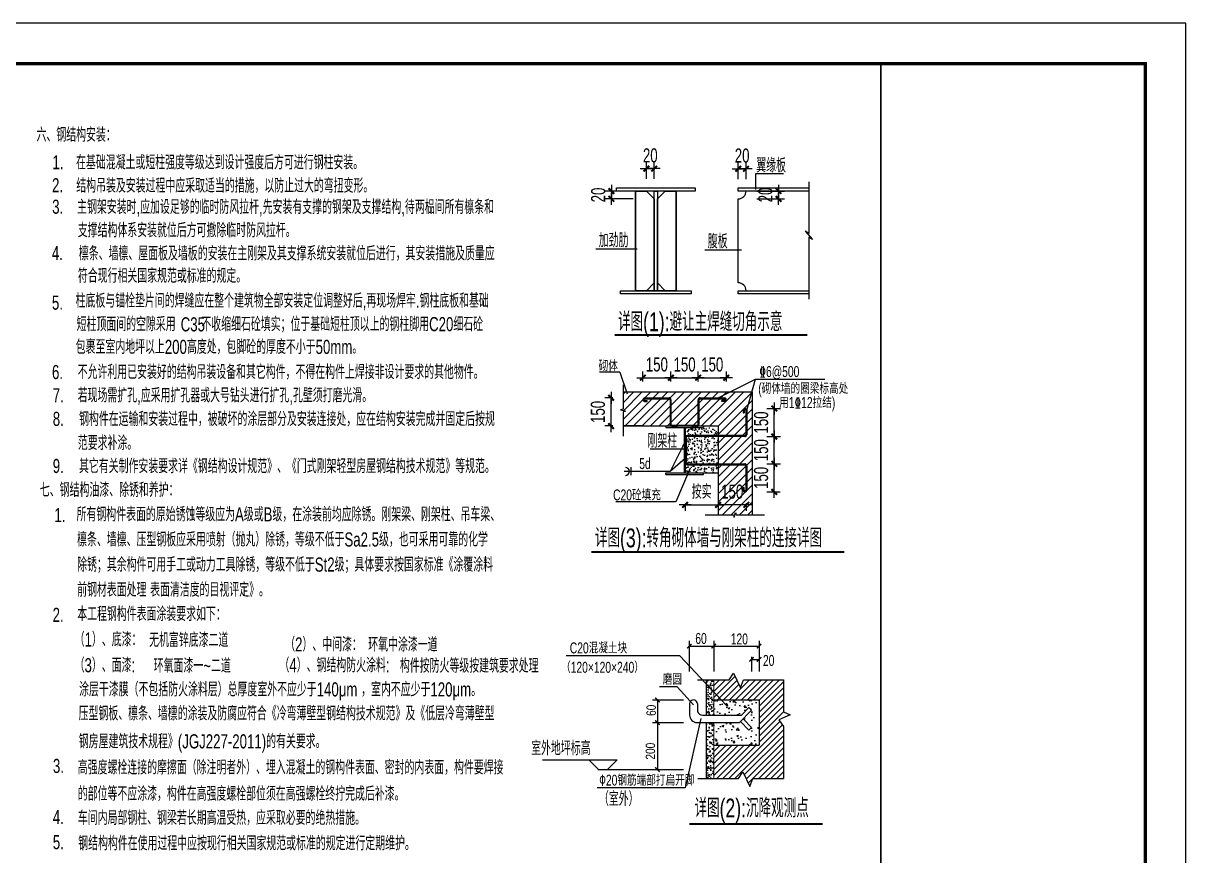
# Model space of a CAD drawing. Extents: x -544850 to 241437, y -10347 to 32059.
# Drawn here: x -471264 to -442488, y 11036 to 31653 of the extents above; entities that cross this region are included whole.
import ezdxf

# ---------------------------------------------------------------- set-up
doc = ezdxf.new("R2010")
doc.units = 0
doc.header["$LTSCALE"] = 1000
doc.layers.get('0').update_dxf_attribs({"linetype": 'CONTINUOUS'})
doc.layers.get('Defpoints').update_dxf_attribs({"linetype": 'CONTINUOUS'})
for name, color, linetype in [('图形', 3, 'CONTINUOUS'), ('图框(锁住)', 7, 'CONTINUOUS'), ('文字', 3, 'CONTINUOUS'), ('沉降观测-室外', 9, 'CONTINUOUS')]:
    doc.layers.add(name, color=color, linetype=linetype)
doc.styles.add('天和', font='天和字符.shx', dxfattribs={"width": 0.7, "bigfont": '天和汉字.shx'})
doc.dimstyles.new('天和', dxfattribs={"dimtxt": 350, "dimasz": 1, "dimexe": 250, "dimexo": 700, "dimgap": 150, "dimtad": 1, "dimdec": 0, "dimzin": 0, "dimdsep": 46, "dimtxsty": '天和', "dimblk": '天和', "dimcen": 0.09, "dimdle": 153.867596, "dimclrd": 3, "dimclre": 3, "dimclrt": 3, "dimadec": 0, "dimazin": 0, "dimtfac": 1, "dimtdec": 0, "dimtix": 1, "dimtmove": 2, "dimatfit": 3, "dimldrblk": '天和', "dimfxl": 0, "dimtolj": 1, "dimtzin": 0, "dimarcsym": 0})

# ---------------------------------------------------------------- blocks, each defined once
blk = doc.blocks.new('FDTERTER')
at = {"layer": '图框(锁住)', "color": 3, "linetype": 'Continuous'}
for p, q in [((59385, 41988), (-15, 41988)), ((59385, -12), (59385, 41988))]:
    blk.add_line(p, q, dxfattribs=at)
at = {"layer": '图框(锁住)', "linetype": 'Continuous'}
blk.add_line((51836, 40988), (51836, 988), dxfattribs=at)
at = {"layer": '图框(锁住)', "linetype": 'Continuous', "const_width": 80}
blk.add_lwpolyline([(58385, 39888), (58385, 40988), (2485, 40988), (2485, 988), (58385, 988)], close=True, dxfattribs=at)
at = {"layer": '图框(锁住)', "linetype": 'Continuous', "const_width": 35}
blk.add_lwpolyline([(51836, 988), (51836, 40988)], dxfattribs=at)
blk = doc.blocks.new('_DIMX')
blk.add_line((-150, 0), (150, 0))
at = {"const_width": 50}
blk.add_lwpolyline([(-70, -70), (70, 70)], dxfattribs=at)
blk = doc.blocks.new('天和')
at = {"color": 3}
blk.add_blockref('_DIMX', (0, 0), dxfattribs=at)
blk = doc.blocks.new('*D317')
at = {"layer": 'Defpoints', "color": 0, "linetype": 'Continuous', "transparency": 16777216}
for p in [(-455231, 22875), (-455928, 22480), (-455231, 22480)]:
    blk.add_point(p, dxfattribs=at)
at = {"layer": '文字', "color": 3, "linetype": 'Continuous', "lineweight": -2, "transparency": 16777216}
for p, q in [((-455928, 22780), (-455928, 23025)), ((-455231, 22780), (-455231, 23025)), ((-455929, 22875), (-455930, 22875)), ((-455928, 22875), (-455231, 22875)), ((-455230, 22875), (-455229, 22875))]:
    blk.add_line(p, q, dxfattribs=at)
blk.add_blockref('天和', (-455928, 22875), dxfattribs=at)
at = {"layer": '文字', "color": 3, "linetype": 'Continuous', "lineweight": -2, "transparency": 16777216, "rotation": 180}
blk.add_blockref('天和', (-455231, 22875), dxfattribs=at)
at = {"layer": '文字', "color": 3, "linetype": 'Continuous', "transparency": 16777216, "insert": (-455580, 23200), "char_height": 350, "attachment_point": 5, "style": '天和'}
blk.add_mtext('\\A1;150', dxfattribs=at)
blk = doc.blocks.new('*D318')
at = {"layer": 'Defpoints', "color": 0, "linetype": 'Continuous', "transparency": 16777216}
for p in [(-454557, 22875), (-455231, 22480), (-454557, 22480)]:
    blk.add_point(p, dxfattribs=at)
at = {"layer": '文字', "color": 3, "linetype": 'Continuous', "lineweight": -2, "transparency": 16777216}
for p, q in [((-455231, 22780), (-455231, 23025)), ((-454557, 22780), (-454557, 23025)), ((-455232, 22875), (-455233, 22875)), ((-455231, 22875), (-454557, 22875)), ((-454556, 22875), (-454555, 22875))]:
    blk.add_line(p, q, dxfattribs=at)
blk.add_blockref('天和', (-455231, 22875), dxfattribs=at)
at = {"layer": '文字', "color": 3, "linetype": 'Continuous', "lineweight": -2, "transparency": 16777216, "rotation": 180}
blk.add_blockref('天和', (-454557, 22875), dxfattribs=at)
at = {"layer": '文字', "color": 3, "linetype": 'Continuous', "transparency": 16777216, "insert": (-454894, 23200), "char_height": 350, "attachment_point": 5, "style": '天和'}
blk.add_mtext('\\A1;150', dxfattribs=at)
blk = doc.blocks.new('*D319')
at = {"layer": 'Defpoints', "color": 0, "linetype": 'Continuous', "transparency": 16777216}
for p in [(-453860, 22875), (-454557, 22480), (-453860, 22480)]:
    blk.add_point(p, dxfattribs=at)
at = {"layer": '文字', "color": 3, "linetype": 'Continuous', "lineweight": -2, "transparency": 16777216}
for p, q in [((-454557, 22780), (-454557, 23025)), ((-453860, 22780), (-453860, 23025)), ((-454558, 22875), (-454559, 22875)), ((-454557, 22875), (-453860, 22875)), ((-453859, 22875), (-453858, 22875))]:
    blk.add_line(p, q, dxfattribs=at)
blk.add_blockref('天和', (-454557, 22875), dxfattribs=at)
at = {"layer": '文字', "color": 3, "linetype": 'Continuous', "lineweight": -2, "transparency": 16777216, "rotation": 180}
blk.add_blockref('天和', (-453860, 22875), dxfattribs=at)
at = {"layer": '文字', "color": 3, "linetype": 'Continuous', "transparency": 16777216, "insert": (-454209, 23200), "char_height": 350, "attachment_point": 5, "style": '天和'}
blk.add_mtext('\\A1;150', dxfattribs=at)
blk = doc.blocks.new('*D320')
at = {"layer": 'Defpoints', "color": 0, "linetype": 'Continuous', "transparency": 16777216}
for p in [(-453158, 22114), (-452673, 22114), (-453158, 21417)]:
    blk.add_point(p, dxfattribs=at)
at = {"layer": '文字', "color": 3, "linetype": 'Continuous', "lineweight": -2, "transparency": 16777216}
for p, q in [((-452858, 22114), (-452523, 22114)), ((-452673, 22115), (-452673, 22116)), ((-452673, 21417), (-452673, 22114)), ((-452858, 21417), (-452523, 21417)), ((-452673, 21416), (-452673, 21415))]:
    blk.add_line(p, q, dxfattribs=at)
for p, rotation in [((-452673, 22114), 269.9863595886306), ((-452673, 21417), 89.98635958863062)]:
    blk.add_blockref('天和', p, dxfattribs=dict(at, rotation=rotation))
at = {"layer": '文字', "color": 3, "linetype": 'Continuous', "transparency": 16777216, "insert": (-452998, 21765), "char_height": 350, "attachment_point": 5, "rotation": 89.9864, "style": '天和'}
blk.add_mtext('\\A1;150', dxfattribs=at)
blk = doc.blocks.new('*D321')
at = {"layer": 'Defpoints', "color": 0, "linetype": 'Continuous', "transparency": 16777216}
for p in [(-453158, 21417), (-452673, 21417), (-453158, 20743)]:
    blk.add_point(p, dxfattribs=at)
at = {"layer": '文字', "color": 3, "linetype": 'Continuous', "lineweight": -2, "transparency": 16777216}
for p, q in [((-452858, 21417), (-452523, 21417)), ((-452673, 21418), (-452673, 21419)), ((-452673, 20743), (-452673, 21417)), ((-452858, 20743), (-452523, 20743)), ((-452673, 20742), (-452673, 20741))]:
    blk.add_line(p, q, dxfattribs=at)
for p, rotation in [((-452673, 21417), 269.9863595886497), ((-452673, 20743), 89.98635958864972)]:
    blk.add_blockref('天和', p, dxfattribs=dict(at, rotation=rotation))
at = {"layer": '文字', "color": 3, "linetype": 'Continuous', "transparency": 16777216, "insert": (-452998, 21080), "char_height": 350, "attachment_point": 5, "rotation": 89.9864, "style": '天和'}
blk.add_mtext('\\A1;150', dxfattribs=at)
blk = doc.blocks.new('*D322')
at = {"layer": 'Defpoints', "color": 0, "linetype": 'Continuous', "transparency": 16777216}
for p in [(-453158, 20743), (-452673, 20743), (-453158, 20046)]:
    blk.add_point(p, dxfattribs=at)
at = {"layer": '文字', "color": 3, "linetype": 'Continuous', "lineweight": -2, "transparency": 16777216}
for p, q in [((-452858, 20743), (-452523, 20743)), ((-452674, 20046), (-452673, 20743)), ((-452673, 20744), (-452673, 20745)), ((-452858, 20046), (-452524, 20046)), ((-452674, 20045), (-452674, 20044))]:
    blk.add_line(p, q, dxfattribs=at)
for p, rotation in [((-452673, 20743), 269.9863595886326), ((-452674, 20046), 89.98635958863254)]:
    blk.add_blockref('天和', p, dxfattribs=dict(at, rotation=rotation))
at = {"layer": '文字', "color": 3, "linetype": 'Continuous', "transparency": 16777216, "insert": (-452999, 20394), "char_height": 350, "attachment_point": 5, "rotation": 89.9864, "style": '天和'}
blk.add_mtext('\\A1;150', dxfattribs=at)
blk = doc.blocks.new('*D327')
at = {"layer": 'Defpoints', "color": 0, "linetype": 'Continuous', "transparency": 16777216}
for p in [(-456714, 22377), (-456373, 22376), (-456374, 21679)]:
    blk.add_point(p, dxfattribs=at)
at = {"layer": '文字', "color": 3, "linetype": 'Continuous', "lineweight": -2, "transparency": 16777216}
for p, q in [((-456673, 22377), (-456864, 22377)), ((-456714, 22378), (-456714, 22379)), ((-456714, 21679), (-456714, 22377)), ((-456674, 21679), (-456864, 21679)), ((-456714, 21678), (-456714, 21677))]:
    blk.add_line(p, q, dxfattribs=at)
for p, rotation in [((-456714, 22377), 269.9863595886517), ((-456714, 21679), 89.98635958865172)]:
    blk.add_blockref('天和', p, dxfattribs=dict(at, rotation=rotation))
at = {"layer": '文字', "color": 3, "linetype": 'Continuous', "transparency": 16777216, "insert": (-457039, 22028), "char_height": 350, "attachment_point": 5, "rotation": 89.9864, "style": '天和'}
blk.add_mtext('\\A1;150', dxfattribs=at)
blk = doc.blocks.new('*D339')
at = {"layer": 'Defpoints', "color": 0, "linetype": 'Continuous', "transparency": 16777216}
for p in [(-455646, 28053), (-455840, 27498), (-455646, 27498)]:
    blk.add_point(p, dxfattribs=at)
at = {"layer": '文字', "color": 3, "linetype": 'Continuous', "lineweight": -2, "transparency": 16777216}
for p, q in [((-455840, 27798), (-455840, 28203)), ((-455646, 27798), (-455646, 28203)), ((-455841, 28053), (-455842, 28053)), ((-455840, 28053), (-455646, 28053)), ((-455645, 28053), (-455644, 28053))]:
    blk.add_line(p, q, dxfattribs=at)
blk.add_blockref('天和', (-455840, 28053), dxfattribs=at)
at = {"layer": '文字', "color": 3, "linetype": 'Continuous', "lineweight": -2, "transparency": 16777216, "rotation": 180}
blk.add_blockref('天和', (-455646, 28053), dxfattribs=at)
at = {"layer": '文字', "color": 3, "linetype": 'Continuous', "transparency": 16777216, "insert": (-455743, 28378), "char_height": 350, "attachment_point": 5, "style": '天和'}
blk.add_mtext('\\A1;20', dxfattribs=at)
blk = doc.blocks.new('*D333')
at = {"layer": 'Defpoints', "color": 0, "linetype": 'Continuous', "transparency": 16777216}
for p in [(-455865, 27498), (-456705, 27303), (-455865, 27303)]:
    blk.add_point(p, dxfattribs=at)
at = {"layer": '文字', "color": 3, "linetype": 'Continuous', "lineweight": -2, "transparency": 16777216}
for p, q in [((-456165, 27498), (-456855, 27498)), ((-456705, 27499), (-456705, 27500)), ((-456705, 27498), (-456705, 27303)), ((-456165, 27303), (-456855, 27303)), ((-456705, 27302), (-456705, 27301))]:
    blk.add_line(p, q, dxfattribs=at)
for p, rotation in [((-456705, 27498), 270), ((-456705, 27303), 90)]:
    blk.add_blockref('天和', p, dxfattribs=dict(at, rotation=rotation))
at = {"layer": '文字', "color": 3, "linetype": 'Continuous', "transparency": 16777216, "insert": (-457030, 27400), "char_height": 350, "attachment_point": 5, "rotation": 90, "style": '天和'}
blk.add_mtext('\\A1;20', dxfattribs=at)
blk = doc.blocks.new('*D334')
at = {"layer": 'Defpoints', "color": 0, "linetype": 'Continuous', "transparency": 16777216}
for p in [(-453372, 28049), (-453566, 27494), (-453372, 27494)]:
    blk.add_point(p, dxfattribs=at)
at = {"layer": '文字', "color": 3, "linetype": 'Continuous', "lineweight": -2, "transparency": 16777216}
for p, q in [((-453567, 28049), (-453568, 28049)), ((-453566, 27794), (-453566, 28199)), ((-453566, 28049), (-453372, 28049)), ((-453372, 27794), (-453372, 28199)), ((-453371, 28049), (-453370, 28049))]:
    blk.add_line(p, q, dxfattribs=at)
blk.add_blockref('天和', (-453566, 28049), dxfattribs=at)
at = {"layer": '文字', "color": 3, "linetype": 'Continuous', "lineweight": -2, "transparency": 16777216, "rotation": 180}
blk.add_blockref('天和', (-453372, 28049), dxfattribs=at)
at = {"layer": '文字', "color": 3, "linetype": 'Continuous', "transparency": 16777216, "insert": (-453469, 28374), "char_height": 350, "attachment_point": 5, "style": '天和'}
blk.add_mtext('\\A1;20', dxfattribs=at)
blk = doc.blocks.new('*D335')
at = {"layer": 'Defpoints', "color": 0, "linetype": 'Continuous', "transparency": 16777216}
for p in [(-453407, 27498), (-453407, 27303), (-452567, 27303)]:
    blk.add_point(p, dxfattribs=at)
at = {"layer": '文字', "color": 3, "linetype": 'Continuous', "lineweight": -2, "transparency": 16777216}
for p, q in [((-453107, 27498), (-452417, 27498)), ((-452567, 27499), (-452567, 27500)), ((-452567, 27498), (-452567, 27303)), ((-453107, 27303), (-452417, 27303)), ((-452567, 27302), (-452567, 27301))]:
    blk.add_line(p, q, dxfattribs=at)
for p, rotation in [((-452567, 27498), 270), ((-452567, 27303), 90)]:
    blk.add_blockref('天和', p, dxfattribs=dict(at, rotation=rotation))
at = {"layer": '文字', "color": 3, "linetype": 'Continuous', "transparency": 16777216, "insert": (-452892, 27400), "char_height": 350, "attachment_point": 5, "rotation": 90, "style": '天和'}
blk.add_mtext('\\A1;20', dxfattribs=at)
blk = doc.blocks.new('*D336')
at = {"layer": 'Defpoints', "color": 0, "linetype": 'Continuous', "transparency": 16777216}
for p in [(-454063, 20066), (-453366, 20066), (-454063, 19726)]:
    blk.add_point(p, dxfattribs=at)
at = {"layer": '文字', "color": 3, "linetype": 'Continuous', "lineweight": -2, "transparency": 16777216}
for p, q in [((-454064, 19726), (-454065, 19726)), ((-454063, 19766), (-454063, 19576)), ((-453366, 19726), (-454063, 19726)), ((-453366, 19766), (-453366, 19576)), ((-453365, 19726), (-453364, 19726))]:
    blk.add_line(p, q, dxfattribs=at)
for p, rotation in [((-454063, 19726), 359.9863595886529), ((-453366, 19726), 179.9863595886528)]:
    blk.add_blockref('天和', p, dxfattribs=dict(at, rotation=rotation))
at = {"layer": '文字', "color": 3, "linetype": 'Continuous', "transparency": 16777216, "insert": (-453715, 20051), "char_height": 350, "attachment_point": 5, "rotation": 359.9864, "style": '天和'}
blk.add_mtext('\\A1;150', dxfattribs=at)
blk = doc.blocks.new('_ArchTick')
at = {"color": 0, "linetype": 'ByBlock', "const_width": 0.4}
blk.add_lwpolyline([(-0.71, -0.71), (0.71, 0.71)], dxfattribs=at)

msp = doc.modelspace()

# ---------------------------------------------------------------- hatches: boundary and pattern name
at = {"layer": '文字', "linetype": 'Continuous'}
h = msp.add_hatch(dxfattribs=at)
h.set_pattern_fill('ANSI31', color=253, scale=93.356328)
h.set_pattern_definition([(45, (-521248.17, 27637.03), (-104.79547, 104.79547), [])])
h.paths.add_polyline_path([(-453220.4, 22522), (-453220.4, 19478.8), (-454063.1, 19478.8), (-454063.1, 21679.3), (-456417.2, 21679.3), (-456417.2, 22522)])
h = msp.add_hatch(dxfattribs=at)
h.set_pattern_fill('AR-CONC', color=256, scale=31.118776, style=0)
h.set_pattern_definition([(50, (-521990.73, 41717.37), (223.2026, -19.5277), [23.3391, -256.7299]), (355, (-521990.73, 41717.37), (-43.1777, 234.073), [18.6713, -205.3839]), (100.4514, (-521972.13, 41715.74), (180.02504, 214.54515), [19.8352, -218.18684]), (46.1842, (-521990.73, 41779.6), (332.1123, -51.5075), [35.0086, -385.0949]), (96.6356, (-521963.06, 41775.3), (290.8556, 303.1336), [29.7528, -327.2802]), (351.1842, (-521990.73, 41779.6), (290.8554, 303.1338), [28.0069, -308.0759]), (21, (-521959.62, 41764.05), (185.75017, -125.29007), [23.3391, -256.7299]), (326, (-521959.62, 41764.05), (75.71675, 225.6578), [18.6713, -205.3839]), (71.4514, (-521944.14, 41753.6), (261.467, 100.36754), [19.8352, -218.18684]), (37.5, (-521990.735, 41717.37), (3.784, 103.59249), [0, -202.89442, 0, -208.4958, 0, -206.1619]), (7.5, (-521990.73, 41717.37), (81.86402, 122.7361), [0, -118.87372, 0, -198.2266, 0, -78.5749]), (327.5, (-522060.13, 41717.37), (166.11901, -7.0188), [0, -77.79694, 0, -242.72645, 0, -322.07933]), (317.5, (-522091.25, 41717.37), (181.4804, 31.15145), [0, -101.13602, 0, -161.19526, 0, -228.723])])
h.paths.add_polyline_path([(-454880.3, 20517.6), (-454880.3, 21642.2), (-454063.1, 21642.2), (-454063.1, 20517.6)])
at = {"layer": '沉降观测-室外', "linetype": 'Continuous'}
h = msp.add_hatch(dxfattribs=at)
h.set_pattern_fill('AR-SAND', color=256, scale=60.681613, style=0)
h.set_pattern_definition([(37.5, (-547604.47, 23857.45), (-3.82254, 116.92277), [0, -92.23605, 0, -103.15874, 0, -98.60762]), (7.5, (-547604.47, 23857.45), (107.3929, 171.25238), [0, -49.75892, 0, -83.13381, 0, -31.85785]), (327.5, (-547679.11, 23857.45), (188.97115, 0.3434), [0, -30.34081, 0, -109.2269, 0, -142.60179]), (317.5, (-547679.11, 23857.45), (182.4166, 53.25877), [0, -15.1704, 0, -71.6043, 0, -81.92018])])
h.paths.add_polyline_path([(-454356.7, 14521.8), (-454170, 14521.8), (-454170, 15394.4), (-454356.7, 15394.4)])
h.paths.add_polyline_path([(-454356.7, 12948.7), (-454170, 12948.7), (-454170, 14335.1), (-454356.7, 14335.1)])
h = msp.add_hatch(dxfattribs=at)
h.set_pattern_fill('AN33C', color=256, scale=606.816129, style=0)
h.set_pattern_definition([(50, (-547604.47, 23857.45), (435.245, -38.079), [45.5112, -500.6233]), (355, (-547604.47, 23857.45), (-84.1965, 456.4423), [36.409, -400.4986]), (100.4514, (-547568.2, 23854.28), (351.0488, 418.363), [38.6786, -425.4643]), (46.1842, (-547604.5, 23978.8), (647.619, -100.4396), [68.267, -750.935]), (96.6356, (-547550.5, 23970.44), (567.1684, 591.1104), [58.018, -638.1964]), (351.1842, (-547604.5, 23978.8), (567.168, 591.111), [54.6135, -600.748]), (21, (-547543.8, 23948.47), (362.2128, -244.3156), [45.5112, -500.6233]), (326, (-547543.8, 23948.47), (147.6477, 440.0327), [36.409, -400.4986]), (71.4514, (-547513.6, 23928.1), (509.8606, 195.7167), [38.6786, -425.4643]), (37.5, (-547604.47, 23857.45), (7.3788, 202.00536), [0, -395.6441, 0, -406.5668, 0, -402.0157]), (7.5, (-547604.47, 23857.45), (159.63484, 239.3354), [0, -231.80376, 0, -386.5419, 0, -153.2211]), (327.5, (-547739.8, 23857.45), (323.93206, -13.68666), [0, -151.704, 0, -473.3166, 0, -628.0547]), (317.5, (-547800.48, 23857.45), (353.8868, 60.7453), [0, -197.2152, 0, -314.3308, 0, -446.0099])])
h.paths.add_polyline_path([(-453049.7, 13774.7), (-453049.7, 14895.5), (-454170, 14895.5), (-454170, 14521.8), (-453483.7, 14521.8), (-453301.9, 14707.8), (-453236.4, 14641.3), (-453444.3, 14428.5), (-453236.4, 14215.7), (-453301.9, 14149.2), (-453509.6, 14361.7), (-453535.6, 14335.1), (-454170, 14335.1), (-454170, 13774.7)])

# ---------------------------------------------------------------- linework, layer by layer
at = {"layer": '图形'}
for p, q in [((-453566.2, 27575.5, 200), (-451821, 27575.5, 200)), ((-453566.2, 27497.7, 200), (-453566.2, 27575.5, 200)), ((-451821, 27497.7, 200), (-453566.2, 27497.7, 200)), ((-453566.2, 25224.5, 200), (-453566.2, 27303.2, 200)), ((-456066.4, 26061.4, 200), (-457091.6, 26061.4, 200)), ((-453482.9, 26036.1, 200), (-454391, 26036.1, 200)), ((-453566.2, 25030, 200), (-451821, 25030, 200)), ((-453566.2, 24952.2, 200), (-453566.2, 25030, 200)), ((-451821, 24952.2, 200), (-453566.2, 24952.2, 200)), ((-456497.5, 23012.4, 200), (-456997.5, 23012.4, 200)), ((-456497.5, 23012.4, 200), (-456313.7, 22477.7, 200)), ((-454061.5, 22376.4, 200), (-453139.4, 22839.3, 200)), ((-453355.8, 22068.7, 200), (-453139.4, 22839.3, 200)), ((-453139.4, 22839.3, 200), (-451422.5, 22839.3, 200)), ((-456417.2, 22522, 200), (-453220.4, 22522, 200)), ((-453220.4, 22522, 200), (-453220.4, 19478.8, 200)), ((-455883.1, 22376.4, 200), (-455277.7, 22376.4, 200)), ((-455883.1, 22353.2, 200), (-455277.7, 22353.2, 200)), ((-455883.1, 22309.2, 200), (-455820, 22309.2, 200)), ((-455883.1, 22285.9, 200), (-455820, 22285.9, 200)), ((-455820, 22285.9, 200), (-455820, 22309.2, 200)), ((-455254.4, 22329.9, 200), (-455254.4, 21725.8, 200)), ((-455231.2, 22329.9, 200), (-455231.2, 21725.8, 200)), ((-454557.4, 21725.8, 200), (-454557.4, 22329.9, 200)), ((-454534.1, 21725.8, 200), (-454534.1, 22329.9, 200)), ((-454510.9, 22376.4, 200), (-453905.5, 22376.4, 200)), ((-454510.9, 22353.2, 200), (-453905.5, 22353.2, 200)), ((-453968.5, 22285.9, 200), (-453968.5, 22309.2, 200)), ((-453905.5, 22309.2, 200), (-453968.5, 22309.2, 200)), ((-453905.5, 22285.9, 200), (-453968.5, 22285.9, 200)), ((-453446.2, 22068.7, 200), (-453446.2, 22005.6, 200)), ((-453446.2, 22005.6, 200), (-453423, 22005.6, 200)), ((-453423, 22068.7, 200), (-453423, 22005.6, 200)), ((-453379, 22068.7, 200), (-453379, 21463.3, 200)), ((-453355.8, 22068.7, 200), (-453355.8, 21463.3, 200)), ((-455964.2, 21679.3, 200), (-456420.2, 21679.4, 200)), ((-456417.2, 21679.3, 200), (-454063.1, 21679.3, 200)), ((-455359, 21679.3, 200), (-454429.6, 21679.3, 200)), ((-455359, 21679.3, 200), (-455359, 21642.2, 200)), ((-455359, 21642.2, 200), (-454429.6, 21642.2, 200)), ((-455208, 21702.6, 200), (-454580.6, 21702.6, 200)), ((-454908.2, 21642.2, 200), (-454908.2, 20517.6, 200)), ((-454880.3, 21642.2, 200), (-454880.3, 20517.6, 200)), ((-454429.6, 21679.3, 200), (-454429.6, 21642.2, 200)), ((-454063.1, 21679.3, 200), (-454063.1, 19478.8, 200)), ((-454880.3, 21393.5, 200), (-454880.3, 20766.2, 200)), ((-454857.1, 21393.5, 200), (-454857.1, 20766.2, 200)), ((-453402.2, 21440, 200), (-454833.9, 21440, 200)), ((-453402.2, 21416.8, 200), (-454833.9, 21416.8, 200)), ((-454900.7, 21104.5, 200), (-455748.5, 21104.5, 200)), ((-454882.9, 21291.8, 200), (-455250.8, 20553.4, 200)), ((-454882.9, 20872, 200), (-455250.8, 20553.4, 200)), ((-454833.9, 20743, 200), (-453402.2, 20743, 200)), ((-454833.9, 20719.7, 200), (-453402.2, 20719.7, 200)), ((-455250.8, 20553.4, 200), (-456388, 20553.4, 200)), ((-456213.5, 20457.6, 200), (-456213.5, 20655.9, 200)), ((-455359, 20517.6, 200), (-454429.6, 20517.6, 200)), ((-455359, 20480.4, 200), (-455359, 20517.6, 200)), ((-455359, 20480.4, 200), (-454429.6, 20480.4, 200)), ((-454429.6, 20480.4, 200), (-454429.6, 20517.6, 200)), ((-453379, 20696.5, 200), (-453379, 20091.1, 200)), ((-453355.8, 20696.5, 200), (-453355.8, 20091.1, 200)), ((-453446.2, 20091.1, 200), (-453446.2, 20154.1, 200)), ((-453446.2, 20154.1, 200), (-453423, 20154.1, 200)), ((-453423, 20091.1, 200), (-453423, 20154.1, 200))]:
    msp.add_line(p, q, dxfattribs=at)
at = {"layer": '图形', "linetype": 'Continuous'}
for p, q in [((-455205.8, 21697.3, 200), (-455205.8, 21659.6, 200)), ((-455197.3, 21697.3, 200), (-455197.3, 21659.6, 200)), ((-455186.1, 21697.3, 200), (-455186.1, 21659.6, 200)), ((-455177.5, 21697.3, 200), (-455177.5, 21659.6, 200)), ((-455170.1, 21697.3, 200), (-455170.1, 21659.6, 200)), ((-455161.6, 21697.3, 200), (-455161.6, 21659.6, 200)), ((-455150.4, 21697.3, 200), (-455150.4, 21659.6, 200)), ((-455141.8, 21697.3, 200), (-455141.8, 21659.6, 200)), ((-455136.5, 21697.3, 200), (-455136.5, 21659.6, 200)), ((-455128, 21697.3, 200), (-455128, 21659.6, 200)), ((-455127, 21697.3, 200), (-455127, 21659.6, 200)), ((-455118.4, 21697.3, 200), (-455118.4, 21659.6, 200)), ((-455116.8, 21697.3, 200), (-455116.8, 21659.6, 200)), ((-455113.1, 21697.3, 200), (-455113.1, 21659.6, 200)), ((-455108.2, 21697.3, 200), (-455108.2, 21659.6, 200)), ((-455104.6, 21697.3, 200), (-455104.6, 21659.6, 200)), ((-455093.3, 21697.3, 200), (-455093.3, 21659.6, 200)), ((-455084.8, 21697.3, 200), (-455084.8, 21659.6, 200)), ((-454708.9, 21697.3, 200), (-454708.9, 21659.6, 200)), ((-454700.3, 21697.3, 200), (-454700.3, 21659.6, 200)), ((-454689.1, 21697.3, 200), (-454689.1, 21659.6, 200)), ((-454680.6, 21697.3, 200), (-454680.6, 21659.6, 200)), ((-454679.8, 21697.3, 200), (-454679.8, 21659.6, 200)), ((-454673.2, 21697.3, 200), (-454673.2, 21659.6, 200)), ((-454671.3, 21697.3, 200), (-454671.3, 21659.6, 200)), ((-454660.1, 21697.3, 200), (-454660.1, 21659.6, 200)), ((-454651.5, 21697.3, 200), (-454651.5, 21659.6, 200)), ((-454644.2, 21697.3, 200), (-454644.2, 21659.6, 200)), ((-454635.6, 21697.3, 200), (-454635.6, 21659.6, 200)), ((-454624.4, 21697.3, 200), (-454624.4, 21659.6, 200)), ((-454615.8, 21697.3, 200), (-454615.8, 21659.6, 200)), ((-454610.5, 21697.3, 200), (-454610.5, 21659.6, 200)), ((-454602, 21697.3, 200), (-454602, 21659.6, 200)), ((-454590.8, 21697.3, 200), (-454590.8, 21659.6, 200)), ((-454582.2, 21697.3, 200), (-454582.2, 21659.6, 200)), ((-454859.9, 21393.3, 200), (-454897.6, 21393.3, 200)), ((-454859.9, 21384.8, 200), (-454897.6, 21384.8, 200)), ((-454859.9, 21373.6, 200), (-454897.6, 21373.6, 200)), ((-454859.9, 21365, 200), (-454897.6, 21365, 200)), ((-454859.9, 21357.6, 200), (-454897.6, 21357.6, 200)), ((-454859.9, 21349.1, 200), (-454897.6, 21349.1, 200)), ((-454859.9, 21337.9, 200), (-454897.6, 21337.9, 200)), ((-454859.9, 21329.3, 200), (-454897.6, 21329.3, 200)), ((-454859.9, 21324, 200), (-454897.6, 21324, 200)), ((-454859.9, 21315.5, 200), (-454897.6, 21315.5, 200)), ((-454859.9, 21314.5, 200), (-454897.6, 21314.5, 200)), ((-454859.9, 21305.9, 200), (-454897.6, 21305.9, 200)), ((-454859.9, 21304.2, 200), (-454897.6, 21304.2, 200)), ((-454859.9, 21300.6, 200), (-454897.6, 21300.6, 200)), ((-454859.9, 21295.7, 200), (-454897.6, 21295.7, 200)), ((-454859.9, 21292, 200), (-454897.6, 21292, 200)), ((-454859.9, 21280.8, 200), (-454897.6, 21280.8, 200)), ((-454859.9, 21272.3, 200), (-454897.6, 21272.3, 200)), ((-454859.9, 20896.4, 200), (-454897.6, 20896.4, 200)), ((-454859.9, 20887.8, 200), (-454897.6, 20887.8, 200)), ((-454859.9, 20876.6, 200), (-454897.6, 20876.6, 200)), ((-454859.9, 20868, 200), (-454897.6, 20868, 200)), ((-454859.9, 20867.3, 200), (-454897.6, 20867.3, 200)), ((-454859.9, 20860.7, 200), (-454897.6, 20860.7, 200)), ((-454859.9, 20858.8, 200), (-454897.6, 20858.8, 200)), ((-454859.9, 20847.6, 200), (-454897.6, 20847.6, 200)), ((-454859.9, 20839, 200), (-454897.6, 20839, 200)), ((-454859.9, 20831.6, 200), (-454897.6, 20831.6, 200)), ((-454859.9, 20823.1, 200), (-454897.6, 20823.1, 200)), ((-454859.9, 20811.9, 200), (-454897.6, 20811.9, 200)), ((-454859.9, 20803.3, 200), (-454897.6, 20803.3, 200)), ((-454859.9, 20798, 200), (-454897.6, 20798, 200)), ((-454859.9, 20789.5, 200), (-454897.6, 20789.5, 200)), ((-454859.9, 20778.3, 200), (-454897.6, 20778.3, 200)), ((-454859.9, 20769.7, 200), (-454897.6, 20769.7, 200))]:
    msp.add_line(p, q, dxfattribs=at)
at = {"layer": '图形', "ltscale": 20, "elevation": 200}
msp.add_lwpolyline([(-451820.7, 27724.5), (-451820.7, 26447), (-451908.3, 26502.6), (-451724.9, 26296.1), (-451821.2, 26354.1), (-451821.2, 24817.5)], dxfattribs=at)
at = {"layer": '图形', "elevation": 200}
for points in [[(-456579.2, 27575.5), (-454634.3, 27575.5), (-454634.3, 27497.7), (-456579.2, 27497.7), (-456579.2, 27575.5)], [(-456112.4, 27497.7), (-455840.1, 27497.7), (-455645.6, 27303.2), (-455645.6, 25030), (-456112.4, 25030), (-456112.4, 27497.7)], [(-456112.4, 25030), (-455840.1, 25030), (-455645.6, 25224.5), (-455645.6, 27497.7), (-456112.4, 27497.7), (-456112.4, 25030)], [(-455645.6, 27497.7), (-455567.8, 27497.7), (-455567.8, 25030), (-455645.6, 25030), (-455645.6, 27497.7)], [(-455567.8, 27303.2), (-455373.3, 27497.7), (-455101.1, 27497.7), (-455101.1, 25030), (-455567.8, 25030), (-455567.8, 27303.2)], [(-455567.8, 25224.5), (-455373.3, 25030), (-455101.1, 25030), (-455101.1, 27497.7), (-455567.8, 27497.7), (-455567.8, 25224.5)], [(-456481.9, 25030), (-454731.5, 25030), (-454731.5, 24952.2), (-456481.9, 24952.2), (-456481.9, 25030)], [(-456417.2, 22697), (-456417.2, 22091.6), (-456477.3, 22075.5), (-456357.1, 22045.5), (-456417.2, 22029.4), (-456417.2, 21424)]]:
    msp.add_lwpolyline(points, dxfattribs=at)
for points, const_width in [([(-456625.5, 23934.6), (-451855.5, 23934.6)], 51.9), ([(-457199.7, 18559.5), (-450942.5, 18559.5)], 51.9), ([(-454831.2, 16172.9), (-454722.3, 16281.9)], 35), ([(-454224.4, 16172.9), (-454115.5, 16281.9)], 35), ([(-453104.1, 16172.9), (-452995.2, 16281.9)], 35), ([(-453290.9, 15845.3), (-453181.9, 15954.2)], 35), ([(-453104.1, 15845.3), (-452995.2, 15954.2)], 35), ([(-455511, 14840.8), (-455619.9, 14949.7)], 35), ([(-455511, 14280.7), (-455619.9, 14389.6)], 35), ([(-455511, 13117.9), (-455619.9, 13226.8)], 35)]:
    msp.add_lwpolyline(points, dxfattribs=dict(at, const_width=const_width))
for points in [[(-454883.3, 21292.6, 0, 33.2, 0), (-454941.2, 21182.4, 0, 0, 0)], [(-454883.8, 20871.3, 0, 33.2, 0), (-454977.9, 20789.8, 0, 0, 0)]]:
    msp.add_lwpolyline(points, format="xyseb", dxfattribs=at)
at = {"layer": '图形'}
for centre, radius, start, end in [((-453566.2, 27497.7, 200), 194.5, 270, 0), ((-453566.2, 25030, 200), 194.5, 0, 90), ((-455883.1, 22331.2, 200), 45.2, 89.9997, 270), ((-455883.1, 22331.2, 200), 22, 89.9997, 270), ((-455277.7, 22329.9, 200), 46.5, 0, 90), ((-455277.7, 22329.9, 200), 23.2, 0, 90), ((-454510.9, 22329.9, 200), 46.5, 90, 180), ((-454510.9, 22329.9, 200), 23.2, 90, 180), ((-453905.5, 22331.2, 200), 45.2, 270, 90.0003), ((-453905.5, 22331.2, 200), 22, 270, 90.0003), ((-453401, 22068.7, 200), 45.2, 359.9997, 180), ((-453401, 22068.7, 200), 22, 359.9997, 180), ((-455208, 21725.8, 200), 46.5, 180, 270), ((-455208, 21725.8, 200), 23.2, 180, 270), ((-454580.6, 21725.8, 200), 23.2, 270, 0), ((-454580.6, 21725.8, 200), 46.5, 270, 0), ((-454833.9, 21393.5, 200), 46.5, 90, 180), ((-454833.9, 21393.5, 200), 23.2, 90, 180), ((-453402.2, 21463.3, 200), 23.2, 270, 0), ((-453402.2, 21463.3, 200), 46.5, 270, 0), ((-454833.9, 20766.2, 200), 46.5, 180, 270), ((-454833.9, 20766.2, 200), 23.2, 180, 270), ((-453402.2, 20696.5, 200), 46.5, 0, 90), ((-453402.2, 20696.5, 200), 23.2, 0, 90), ((-456359.9, 20555.1, 200), 98.3, 270, 90), ((-453401, 20091.1, 200), 45.2, 180, 0.0003), ((-453401, 20091.1, 200), 22, 180, 0.0003)]:
    msp.add_arc(centre, radius, start, end, dxfattribs=at)
at = {"layer": '文字', "linetype": 'Continuous'}
for p, q in [((-453132.2, 27539.1, 200), (-453132.2, 27931.5, 200)), ((-453132.2, 27931.5, 200), (-452446.4, 27931.5, 200)), ((-454756.5, 20634.8, 200), (-455110.1, 19799.6, 200)), ((-454429.6, 20517.6, 200), (-454063.1, 20517.6, 200)), ((-455110.1, 19799.6, 200), (-456595.5, 19799.6, 200))]:
    msp.add_line(p, q, dxfattribs=at)
at = {"layer": '文字', "linetype": 'Continuous', "elevation": 200}
msp.add_lwpolyline([(-454385.1, 19478.8), (-453682.7, 19478.8), (-453666.6, 19418.7), (-453636.6, 19538.9), (-453620.5, 19478.8), (-452918.2, 19478.8)], dxfattribs=at)
at = {"layer": '沉降观测-室外', "color": 3, "linetype": 'Continuous'}
for p, q in [((-454776.8, 16361.8, 200), (-454776.8, 15599, 200)), ((-454776.8, 16227.4, 200), (-453049.7, 16227.4, 200)), ((-454170, 16361.8, 200), (-454170, 15599, 200)), ((-453049.7, 16361.8, 200), (-453049.7, 15599, 200)), ((-455008.7, 15984.8, 200), (-457825.4, 15984.8, 200)), ((-453858.4, 14757.6, 200), (-455008.7, 15984.8, 200)), ((-453236.4, 15964.8, 200), (-453236.4, 15599, 200)), ((-453236.4, 15899.7, 200), (-453049.7, 15899.7, 200)), ((-453788.1, 15394.4, 200), (-453679.7, 15556.9, 200)), ((-453679.7, 15556.9, 200), (-453505.8, 15197.9, 200)), ((-454577.1, 15394.4, 200), (-453788.1, 15394.4, 200)), ((-454170, 14955.5, 200), (-453643.4, 15482, 200)), ((-454170, 15104, 200), (-453879.5, 15394.4, 200)), ((-454170, 15252.5, 200), (-454028.1, 15394.4, 200)), ((-454081.4, 14895.5, 200), (-453595, 15381.9, 200)), ((-453932.9, 14895.5, 200), (-453546.5, 15281.9, 200)), ((-453784.3, 14895.5, 200), (-453285.4, 15394.4, 200)), ((-453635.8, 14895.5, 200), (-453136.9, 15394.4, 200)), ((-453505.8, 15197.9, 200), (-453433.9, 15394.4, 200)), ((-453487.3, 14895.5, 200), (-452988.4, 15394.4, 200)), ((-453433.9, 15394.4, 200), (-452447.4, 15394.4, 200)), ((-453338.7, 14895.5, 200), (-452839.8, 15394.4, 200)), ((-453190.2, 14895.5, 200), (-452691.3, 15394.4, 200)), ((-453049.7, 14887.5, 200), (-452542.8, 15394.4, 200)), ((-453049.7, 14739, 200), (-452447.4, 15341.3, 200)), ((-452447.4, 15394.4, 200), (-452447.4, 14598.6, 200)), ((-455079.7, 15221.2, 200), (-455512.9, 15221.2, 200)), ((-454670.8, 14772, 200), (-455079.7, 15221.2, 200)), ((-453049.7, 14590.5, 200), (-452447.4, 15192.7, 200)), ((-453049.7, 14441.9, 200), (-452447.4, 15044.2, 200)), ((-455684.7, 14895.3, 200), (-454923.6, 14895.3, 200)), ((-455565.5, 14895.3, 200), (-455565.5, 13172.4, 200)), ((-453049.7, 14293.4, 200), (-452447.4, 14895.7, 200)), ((-453049.7, 14144.9, 200), (-452447.4, 14747.1, 200)), ((-454493.6, 14431.7, 200), (-454875.9, 12717.7, 200)), ((-453049.7, 13996.4, 200), (-452447.4, 14598.6, 200)), ((-452283.7, 14524.2, 200), (-452563, 14401.1, 200)), ((-452563, 14401.1, 200), (-452447.4, 14240.5, 200)), ((-452447.4, 14598.6, 200), (-452283.7, 14524.2, 200)), ((-455684.7, 14335.1, 200), (-454923.6, 14335.1, 200)), ((-453800.3, 12948.7, 200), (-452473, 14276, 200)), ((-453651.7, 12948.7, 200), (-452447.4, 14153, 200)), ((-453049.7, 13847.8, 200), (-452535.1, 14362.4, 200)), ((-452447.4, 14240.5, 200), (-452447.4, 12948.7, 200)), ((-453415.6, 13036.3, 200), (-452447.4, 14004.5, 200)), ((-453367.2, 12936.2, 200), (-452447.4, 13856, 200)), ((-454170, 13024.6, 200), (-453419.9, 13774.7, 200)), ((-454170, 13173.1, 200), (-453568.4, 13774.7, 200)), ((-454170, 13321.7, 200), (-453716.9, 13774.7, 200)), ((-454170, 13470.2, 200), (-453865.4, 13774.7, 200)), ((-454170, 13618.7, 200), (-454014, 13774.7, 200)), ((-454097.3, 12948.7, 200), (-453271.3, 13774.7, 200)), ((-453948.8, 12948.7, 200), (-453122.8, 13774.7, 200)), ((-453318.7, 12836.2, 200), (-452447.4, 13707.4, 200)), ((-453057.6, 12948.7, 200), (-452447.4, 13558.9, 200)), ((-458413.8, 13414.4, 200), (-456560.5, 13414.4, 200)), ((-457266.5, 13414.4, 200), (-457032.8, 13180.7, 200)), ((-456560.5, 13414.4, 200), (-456794.2, 13180.7, 200)), ((-452909.1, 12948.7, 200), (-452447.4, 13410.4, 200)), ((-452760.6, 12948.7, 200), (-452447.4, 13261.8, 200)), ((-457037.9, 13172.4, 200), (-454923.6, 13172.4, 200)), ((-453560.3, 12948.7, 200), (-453451.9, 13111.2, 200)), ((-453451.9, 13111.2, 200), (-453278, 12752.2, 200)), ((-452612, 12948.7, 200), (-452447.4, 13113.3, 200)), ((-454875.9, 12717.7, 200), (-457055.1, 12717.7, 200)), ((-454565.7, 12948.7, 200), (-453560.3, 12948.7, 200)), ((-453278, 12752.2, 200), (-453206.1, 12948.7, 200)), ((-453206.1, 12948.7, 200), (-452447.4, 12948.7, 200))]:
    msp.add_line(p, q, dxfattribs=at)
at = {"layer": '沉降观测-室外', "linetype": 'Continuous'}
for p, q in [((-454356.7, 15394.4, 200), (-454356.7, 14521.8, 200)), ((-454769, 14759.3, 200), (-454769, 14521.8, 200)), ((-454577, 14804.5, 200), (-454577, 14615.2, 200)), ((-454170, 14895.5, 200), (-453049.7, 14895.5, 200)), ((-453483.7, 14521.8, 200), (-453301.9, 14707.8, 200)), ((-453236.4, 14641.3, 200), (-453301.9, 14707.8, 200)), ((-453049.7, 14895.5, 200), (-453049.7, 13774.7, 200)), ((-454446.5, 14521.8, 200), (-453483.7, 14521.8, 200)), ((-453535.6, 14335.1, 200), (-453236.4, 14641.3, 200)), ((-453444.3, 14428.5, 200), (-453236.4, 14215.7, 200)), ((-454582.2, 14335.1, 200), (-453535.6, 14335.1, 200)), ((-454356.7, 14335.1, 200), (-454356.7, 12948.7, 200)), ((-453509.6, 14361.7, 200), (-453301.9, 14149.2, 200)), ((-453236.4, 14215.7, 200), (-453301.9, 14149.2, 200)), ((-454170, 13774.7, 200), (-453049.7, 13774.7, 200)), ((-454170, 13767.2, 200), (-454162.5, 13774.7, 200)), ((-452463.5, 12948.7, 200), (-452447.4, 12964.8, 200))]:
    msp.add_line(p, q, dxfattribs=at)
at = {"layer": '沉降观测-室外', "linetype": 'Continuous', "const_width": 18.7, "elevation": 200}
for points in [[(-454170, 15394.4), (-454170, 14521.8)], [(-454170, 14335.1), (-454170, 12948.7)]]:
    msp.add_lwpolyline(points, dxfattribs=at)
at = {"layer": '沉降观测-室外', "color": 3, "linetype": 'Continuous', "const_width": 46.7, "elevation": 200}
msp.add_lwpolyline([(-454779.9, 11820.3), (-451472.3, 11820.3)], dxfattribs=at)
at = {"layer": '沉降观测-室外', "linetype": 'Continuous'}
for centre, radius, start, end in [((-454676.1, 14793.9, 200), 100.5, 2.54314, 204.49785), ((-454582.2, 14521.8, 200), 186.7, 180, 270), ((-454451.3, 14653, 200), 131.3, 196.75433, 272.05976)]:
    msp.add_arc(centre, radius, start, end, dxfattribs=at)

# ---------------------------------------------------------------- block references
at = {"linetype": 'Continuous'}
msp.add_blockref('FDTERTER', (-501872.7, -10334.8), dxfattribs=at)
at = {"layer": '沉降观测-室外', "color": 3, "linetype": 'Continuous', "yscale": 59.2812679641429, "zscale": 59.28126796419489}
for p, xscale, rotation in [((-454776.8, 16227.4, 200), 59.28126796413562, 180), ((-454170, 16227.4, 200), 59.28126796413562, 180), ((-453049.7, 16227.4, 200), 59.28126796413562, 180), ((-453236.4, 15899.7, 200), 59.28126796413562, 180), ((-453049.7, 15899.7, 200), 59.28126796413562, 180), ((-455565.5, 14895.3, 200), 59.2812679641429, 90), ((-455565.5, 14335.1, 200), 59.2812679641429, 90), ((-455565.5, 13172.4, 200), 59.2812679641429, 90)]:
    msp.add_blockref('_ArchTick', p, dxfattribs=dict(at, xscale=xscale, rotation=rotation))

# ---------------------------------------------------------------- texts
at = {"layer": '文字', "style": '天和', "width": 0.7}
for s, height, p in [('六、钢结构安装：', 350.09, (-470935.2, 28716.3)), ('在基础混凝土或短柱强度等级达到设计强度后方可进行钢柱安装。', 350.086, (-469957.2, 28031.7)), ('结构吊装及安装过程中应采取适当的措施，以防止过大的弯扭变形。', 350.086, (-469951, 27455.7)), ('主钢架安装时,应加设足够的临时防风拉杆,先安装有支撑的钢架及支撑结构,待两榀间所有檩条和', 350.086, (-469931.1, 26927.8)), ('支撑结构体系安装就位后方可撤除临时防风拉杆。', 350.086, (-469914.2, 26351.5)), ('檩条、墙檩、屋面板及墙板的安装在主刚架及其支撑系统安装就位后进行，其安装措施及质量应', 350.086, (-469887, 25777.3)), ('符合现行相关国家规范或标准的规定。', 350.086, (-469911.4, 25223.4)), ('柱底板与锚栓垫片间的焊缝应在整个建筑物全部安装定位调整好后,再现场焊牢.钢柱底板和基础', 350.086, (-469968.8, 24607.1, 194.5)), ('详图(1):避让主焊缝切角示意', 466.782, (-456542, 24027, 200)), ('短柱顶面间的空隙采用       不收缩细石砼填实；位于基础短柱顶以上的钢柱脚用C20细石砼', 350.086, (-469942.9, 24026)), ('包裹至室内地坪以上200高度处，包脚砼的厚度不小于50mm。', 350.086, (-469965.6, 23463.3)), ('砌体', 272.29, (-457020.9, 23035.1, 200)), ('不允许利用已安装好的结构吊装设备和其它构件，不得在构件上焊接非设计要求的其他物件。', 350.086, (-469916.8, 22841)), ('\x846@500', 272.29, (-453042.1, 22890.9, 200)), ('(砌体墙的圈梁标高处', 272.29, (-453070, 22472.8, 200)), ('若现场需扩孔,应采用扩孔器或大号钻头进行扩孔,孔壁须打磨光滑。', 350.086, (-469916.2, 22263.4, 194.5)), ('用1%%13212拉结)', 272.289, (-452551.8, 22123.3, 200)), ('钢构件在运输和安装过程中，被破坏的涂层部分及安装连接处，应在结构安装完成并固定后按规', 350.086, (-469883.2, 21677)), ('范要求补涂。', 350.09, (-469913.5, 21083.9)), ('其它有关制作安装要求详《钢结构设计规范》、《门式刚架轻型房屋钢结构技术规范》等规范。', 350.086, (-469883.2, 20510)), ('5d', 272.29, (-456015.4, 20612.8, 200)), ('七、钢结构油漆、除锈和养护：', 350.086, (-470852.5, 19922.7)), ('C20砼填充', 272.29, (-456663.7, 19836.3, 200)), ('1.', 350.09, (-470492, 19299)), ('所有钢构件表面的原始锈蚀等级应为A级或B级，在涂装前均应除锈。刚架梁、刚架柱、吊车梁、', 350.086, (-469943.9, 19315.6)), ('檩条、墙檩、压型钢板应采用喷射（抛丸）除锈，等级不低于Sa2.5级，也可采用可靠的化学', 350.086, (-469930.4, 18694.1)), ('详图(3):转角砌体墙与刚架柱的连接详图', 466.782, (-457113.5, 18674, 200)), ('除锈；其余构件可用手工或动力工具除锈，等级不低于St2级；具体要求按国家标准《涂覆涂料', 350.086, (-469930.4, 18071.7)), ('前钢材表面处理 表面清洁度的目视评定》。', 350.086, (-469930.4, 17449.4)), ('2.', 350.09, (-470537, 16826.1)), ('本工程钢构件表面涂装要求如下：', 350.086, (-469927.8, 16848.9)), ('（1）、底漆：', 350.09, (-469990.8, 16218.1)), ('（2）、中间漆：', 350.09, (-464780.1, 16094.9)), ('C20混凝土块', 272.29, (-457735.2, 16047.4, 200)), ('（3）、面漆:', 350.09, (-469992.5, 15580.5)), ('（4）、钢结构防火涂料:', 350.086, (-464921.8, 15580.5)), ('（120×120×240）', 272.289, (-457951.2, 15567.1, 200)), ('磨圆', 272.29, (-455435.5, 15270.6, 200)), ('压型钢板、檩条、墙檩的涂装及防腐应符合《冷弯薄壁型钢结构技术规范》及《低层冷弯薄壁型', 350.086, (-469892.2, 14386.6)), ('钢房屋建筑技术规程》(JGJ227-2011)的有关要求。', 350.086, (-469888.4, 13694.3)), ('3.', 350.09, (-470529.3, 13086.2)), ('高强度螺栓连接的摩擦面（除注明者外）、埋入混凝土的钢构件表面、密封的内表面，构件要焊接', 350.086, (-469913.7, 13048.8)), ('%%13020钢筋端部打扁开脚', 272.289, (-457004.7, 12771.9, 200)), ('的部位等不应涂漆，构件在高强度螺栓部位须在高强螺栓终拧完成后补漆。', 350.086, (-469913.3, 12397.7)), ('详图(2):沉降观测点', 466.782, (-454648.8, 11984.1, 200)), ('4.', 350.09, (-470532.3, 11820.7)), ('车间内局部钢柱、钢梁若长期高温受热，应采取必要的绝热措施。', 350.086, (-469912, 11799.4)), ('5.', 350.09, (-470532.3, 11198.3)), ('钢结构构件在使用过程中应按现行相关国家规范或标准的规定进行定期维护。', 350.086, (-469903.4, 11170.8))]:
    msp.add_text(s, height=height, dxfattribs=at).set_placement(p)
at = {"layer": '文字', "color": 3, "style": '天和', "width": 0.7}
for s, p in [('1.', (-470541.2, 28034.6)), ('2.', (-470551, 27465.8)), ('3.', (-470548.2, 26933.9)), ('4.', (-470555.5, 25787.4)), ('5.', (-470554.5, 24558.1)), ('6.', (-470553, 22839.9)), ('7.', (-470534, 22264.1)), ('8.', (-470533.8, 21681.1)), ('9.', (-470533.8, 20514.1))]:
    msp.add_text(s, height=350.09, dxfattribs=at).set_placement(p)
at = {"layer": '文字', "linetype": 'Continuous', "style": '天和', "width": 0.7}
for s, p in [('翼缘板', (-453119.9, 27959.5, 200)), ('加劲肋', (-457019.3, 26102.6, 200)), ('腹板', (-454318.8, 26077.3, 200)), ('刚架柱', (-455811.6, 21137.4, 200))]:
    msp.add_text(s, height=350.09, dxfattribs=at).set_placement(p)
at = {"layer": '文字', "color": 2, "style": '天和', "width": 0.7}
for s, height, p in [('C35', 350.09, (-467367.2, 24020.8)), ('无机富锌底漆二道', 350.09, (-468148.3, 16204.4)), ('环氧中涂漆一道', 350.09, (-462724.6, 16092)), ('环氧面漆一~二道', 350.09, (-468034.2, 15567.4)), ('构件按防火等级按建筑要求处理', 350.086, (-461940.3, 15567.4))]:
    msp.add_text(s, height=height, dxfattribs=at).set_placement(p)
at = {"layer": '文字', "color": 6, "style": '天和', "width": 0.7}
msp.add_text('涂层干漆膜（不包括防火涂料层）总厚度室外不应少于140μm ，室内不应少于120μm。', height=350.086, dxfattribs=at).set_placement((-469882, 14981.4))
at = {"layer": '沉降观测-室外', "color": 3, "linetype": 'Continuous', "style": '天和', "width": 0.7}
for s, height, p in [('60', 272.29, (-454628.6, 16281.5, 200)), ('120', 272.29, (-453751.4, 16268.5, 200)), ('20', 272.29, (-452953.9, 15736.5, 200)), ('室外地坪标高', 350.09, (-458691.9, 13524.4, 200)), ('（室外）', 350.09, (-457014.5, 12270.2, 200))]:
    msp.add_text(s, height=height, dxfattribs=at).set_placement(p)
at = {"layer": '沉降观测-室外', "color": 3, "linetype": 'Continuous', "style": '天和', "width": 0.8}
for s, p in [('60', (-455605.7, 14499.2, 200)), ('200', (-455624, 13418.2, 200))]:
    msp.add_text(s, height=233.39, rotation=90, dxfattribs=at).set_placement(p)

# ---------------------------------------------------------------- dimensions: what is measured, and where the dimension line sits
at = {"layer": '文字', "linetype": 'Continuous'}
for base, p1, p2, picture, middle in [((-455645.6, 28052.9, 200), (-455840.1, 27497.7, 200), (-455645.6, 27497.7, 200), '*D339', (-455742.9, 28377.9, 200)), ((-453371.7, 28049.5, 200), (-453566.2, 27494.2, 200), (-453371.7, 27494.2, 200), '*D334', (-453469, 28374.5, 200))]:
    dim = msp.add_linear_dim(base=base, p1=p1, p2=p2, text='20', dimstyle='天和', override={"dimexe": 150, "dimexo": 300, "dimzin": 8}, dxfattribs=at)
    dim.commit()
    dim.dimension.update_dxf_attribs({"geometry": picture, "text_midpoint": middle})
for base, p1, p2, picture, middle in [((-456704.8, 27303.2, 200), (-455865.4, 27497.7, 200), (-455865.4, 27303.2, 200), '*D333', (-457029.8, 27400.5, 200)), ((-452567.5, 27303.2, 200), (-453406.9, 27497.7, 200), (-453406.9, 27303.2, 200), '*D335', (-452892.5, 27400.5, 200))]:
    dim = msp.add_linear_dim(base=base, p1=p1, p2=p2, angle=90, text='20', dimstyle='天和', override={"dimexe": 150, "dimexo": 300, "dimzin": 8}, dxfattribs=at)
    dim.commit()
    dim.dimension.update_dxf_attribs({"geometry": picture, "text_midpoint": middle})
for p1, p2, distance, picture, middle in [((-455928.3, 22479.8, 200), (-455231.2, 22479.8, 200), 395.3, '*D317', (-455579.8, 23200.1, 200)), ((-455231.2, 22479.8, 200), (-454557.4, 22479.8, 200), 395.3, '*D318', (-454894.3, 23200.1, 200)), ((-454557.4, 22479.8, 200), (-453860.2, 22479.8, 200), 395.3, '*D319', (-454208.8, 23200.1, 200)), ((-456373.6, 21679.3, 200), (-456373.5, 22376.5, 200), 340.4, '*D327', (-457038.9, 22028.1, 200)), ((-453157.9, 21416.7, 200), (-453157.8, 22113.8, 200), -484.7, '*D320', (-452998.2, 21765.2, 200)), ((-453158.1, 20742.9, 200), (-453157.9, 21416.7, 200), -484.7, '*D321', (-452998.4, 21079.8, 200)), ((-453158.3, 20045.8, 200), (-453158.1, 20742.9, 200), -484.7, '*D322', (-452998.5, 20394.3, 200)), ((-453365.9, 20066.1, 200), (-454063.1, 20066.2, 200), 340.4, '*D336', (-453714.5, 20050.7, 200))]:
    dim = msp.add_aligned_dim(p1=p1, p2=p2, distance=distance, text='150', dimstyle='天和', override={"dimexe": 150, "dimexo": 300, "dimzin": 8}, dxfattribs=at)
    dim.commit()
    dim.dimension.update_dxf_attribs({"geometry": picture, "text_midpoint": middle})
at = {"layer": '文字'}
msp.add_aligned_dim(p1=(-454880.4, 20034.8, 200), p2=(-454063.2, 20034.8, 200), distance=-309, text='按实', dimstyle='天和', override={"dimexe": 150, "dimexo": 300, "dimzin": 8}, dxfattribs=at).render()

doc.saveas('drawing.dxf')
